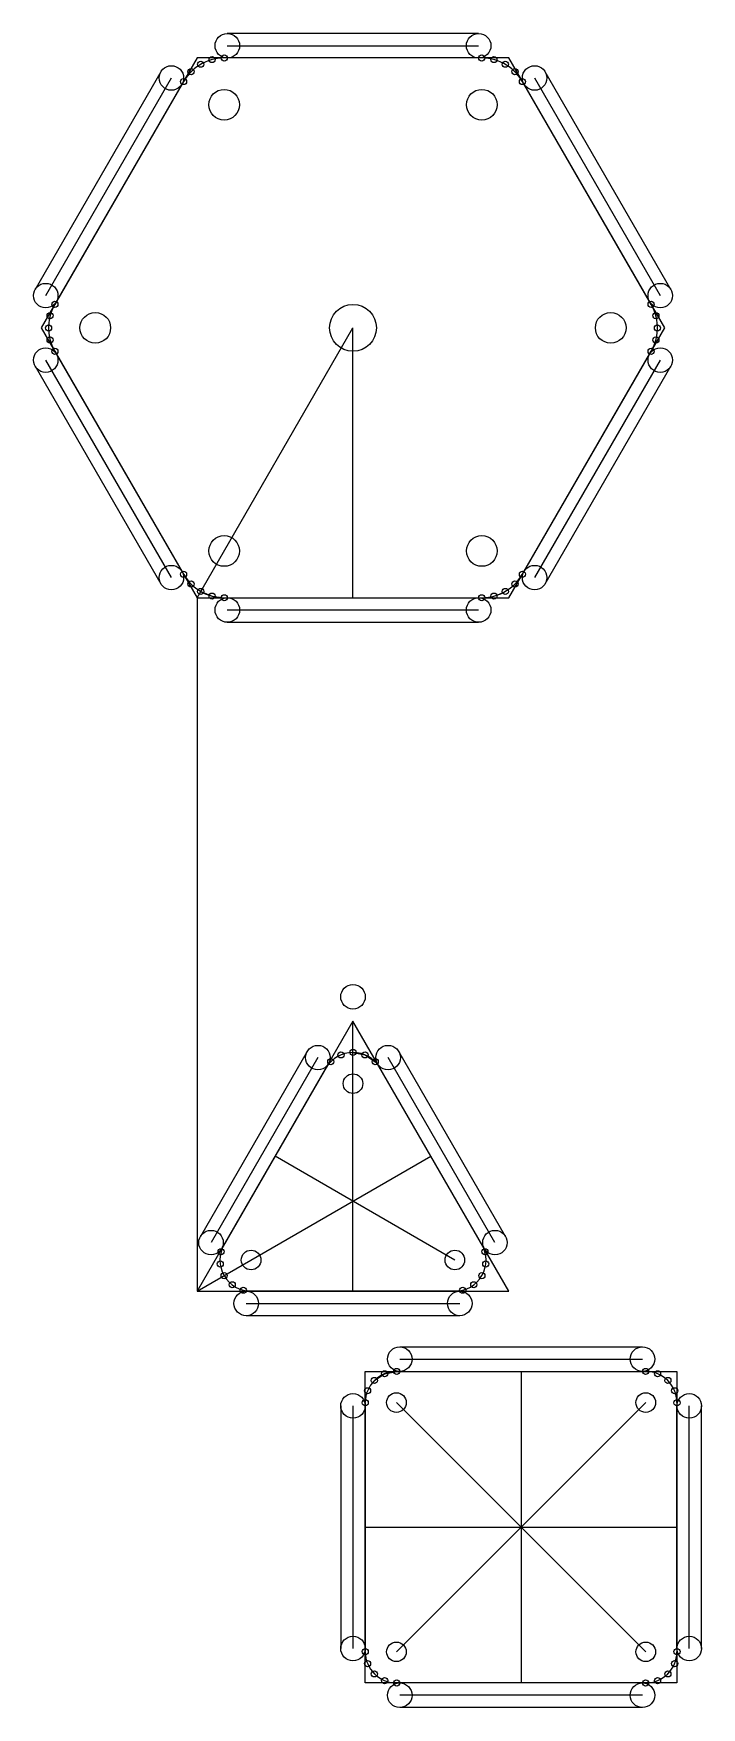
# Model space of a CAD drawing. Header units: millimetres. Extents: x -13 to 41, y -34 to 103.
import ezdxf

# ---------------------------------------------------------------- set-up
doc = ezdxf.new("R2010")
doc.units = ezdxf.units.MM
doc.layers.get('0').update_dxf_attribs({"linetype": 'CONTINUOUS'})

msp = doc.modelspace()

# ---------------------------------------------------------------- linework, layer by layer
for p, q in [((22.94, 102.53), (2.46, 102.53)), ((2.46, 101.53), (22.94, 101.53)), ((0, 100.53), (-12.7, 78.53)), ((25.4, 100.53), (0, 100.53)), ((22.94, 100.53), (2.46, 100.53)), ((38.1, 78.53), (25.4, 100.53)), ((-2.96, 99.4), (-13.2, 81.66)), ((-12.34, 81.16), (-2.1, 98.9)), ((-1.23, 98.4), (-11.47, 80.66)), ((36.87, 80.66), (26.63, 98.4)), ((27.5, 98.9), (37.74, 81.16)), ((38.6, 81.66), (28.36, 99.4)), ((-12.7, 78.53), (0, 56.53)), ((0, 56.53), (12.7, 78.53)), ((12.7, 56.53), (12.7, 78.53)), ((25.4, 56.53), (38.1, 78.53)), ((-13.2, 75.4), (-2.96, 57.67)), ((-2.1, 58.17), (-12.34, 75.9)), ((-11.47, 76.4), (-1.23, 58.67)), ((26.63, 58.67), (36.87, 76.4)), ((37.74, 75.9), (27.5, 58.17)), ((28.36, 57.67), (38.6, 75.4)), ((0, 56.53), (25.4, 56.53)), ((0, 56.53), (0, 0)), ((0.29, 57.04), (1.22, 56.66)), ((1.22, 56.66), (2.21, 56.53)), ((2.46, 56.53), (22.94, 56.53)), ((22.94, 55.53), (2.46, 55.53)), ((2.46, 54.53), (22.94, 54.53)), ((12.7, 0), (12.7, 22)), ((8.97, 19.54), (0.27, 4.46)), ((12.7, 19.46), (13.68, 19.26)), ((13.68, 19.26), (14.51, 18.7)), ((25.13, 4.46), (16.43, 19.54)), ((9.84, 19.04), (1.13, 3.96)), ((10.7, 18.54), (2, 3.46)), ((23.4, 3.46), (14.7, 18.54)), ((24.27, 3.96), (15.56, 19.04)), ((0, 0), (19.05, 11)), ((21, 2.54), (6.35, 11)), ((21.4, 0), (4, 0)), ((4, -1), (21.4, -1)), ((21.4, -2), (4, -2)), ((16.51, -4.54), (36.29, -4.54)), ((14.44, -7.28), (15.28, -6.73)), ((15.28, -6.73), (16.26, -6.54)), ((16.51, -5.54), (36.29, -5.54)), ((16.51, -6.54), (36.29, -6.54)), ((26.4, -6.54), (26.4, -31.94)), ((11.7, -9.35), (11.7, -29.13)), ((12.7, -9.35), (12.7, -29.13)), ((13.7, -9.35), (13.7, -29.13)), ((16.24, -29.4), (36.56, -9.08)), ((36.56, -29.4), (16.24, -9.08)), ((39.1, -29.13), (39.1, -9.35)), ((40.1, -29.13), (40.1, -9.35)), ((41.1, -29.13), (41.1, -9.35)), ((13.7, -19.24), (39.1, -19.24)), ((36.29, -31.94), (16.51, -31.94)), ((36.29, -32.94), (16.51, -32.94)), ((36.29, -33.94), (16.51, -33.94))]:
    msp.add_line(p, q)
for points in [[(12.7, 22), (0, 0), (25.4, 0)], [(39.1, -31.94), (13.7, -31.94), (13.7, -6.54), (39.1, -6.54)]]:
    msp.add_lwpolyline(points, close=True)
for centre, radius in [((2.46, 101.53), 1), ((22.94, 101.53), 1), ((-2.1, 98.9), 1), ((-0.5, 99.41), 0.25), ((0.29, 100.02), 0.25), ((0.29, 100.02), 0.25), ((1.22, 100.4), 0.25), ((2.21, 100.53), 0.25), ((23.19, 100.53), 0.25), ((24.18, 100.4), 0.25), ((25.11, 100.02), 0.25), ((25.11, 100.02), 0.25), ((25.9, 99.41), 0.25), ((27.5, 98.9), 1), ((-1.11, 98.61), 0.25), ((26.51, 98.61), 0.25), ((2.2, 96.72), 1.25), ((23.2, 96.72), 1.25), ((-12.34, 81.16), 1), ((37.74, 81.16), 1), ((-11.59, 80.45), 0.25), ((36.99, 80.45), 0.25), ((-11.98, 79.52), 0.25), ((-8.3, 78.53), 1.25), ((12.7, 78.53), 1.91), ((33.7, 78.53), 1.25), ((37.38, 79.52), 0.25), ((-12.11, 78.53), 0.25), ((-12.11, 78.53), 0.25), ((-11.98, 77.54), 0.25), ((37.38, 77.54), 0.25), ((37.51, 78.53), 0.25), ((37.51, 78.53), 0.25), ((-12.34, 75.9), 1), ((-11.59, 76.62), 0.25), ((37.74, 75.9), 1), ((36.99, 76.62), 0.25), ((2.2, 60.34), 1.25), ((23.2, 60.34), 1.25), ((-2.1, 58.17), 1), ((-1.11, 58.45), 0.25), ((26.51, 58.45), 0.25), ((27.5, 58.17), 1), ((-0.5, 57.65), 0.25), ((25.9, 57.65), 0.25), ((0.29, 57.04), 0.25), ((0.29, 57.04), 0.25), ((1.22, 56.66), 0.25), ((2.46, 55.53), 1), ((2.21, 56.53), 0.25), ((22.94, 55.53), 1), ((23.19, 56.53), 0.25), ((24.18, 56.66), 0.25), ((25.11, 57.04), 0.25), ((25.11, 57.04), 0.25), ((12.7, 24), 1), ((9.84, 19.04), 1), ((11.72, 19.26), 0.25), ((12.7, 19.46), 0.25), ((13.68, 19.26), 0.25), ((15.56, 19.04), 1), ((10.89, 18.7), 0.25), ((14.51, 18.7), 0.25), ((12.7, 16.92), 0.8), ((1.13, 3.96), 1), ((24.27, 3.96), 1), ((1.95, 3.21), 0.25), ((4.4, 2.54), 0.8), ((21, 2.54), 0.8), ((23.45, 3.21), 0.25), ((1.88, 2.22), 0.25), ((2.2, 1.27), 0.25), ((23.2, 1.27), 0.25), ((23.52, 2.22), 0.25), ((2.86, 0.52), 0.25), ((3.76, 0.08), 0.25), ((21.64, 0.08), 0.25), ((22.54, 0.52), 0.25), ((4, -1), 1), ((21.4, -1), 1), ((16.51, -5.54), 1), ((36.29, -5.54), 1), ((15.28, -6.73), 0.25), ((16.26, -6.54), 0.25), ((36.54, -6.54), 0.25), ((37.52, -6.73), 0.25), ((13.89, -8.12), 0.25), ((14.44, -7.28), 0.25), ((38.36, -7.28), 0.25), ((38.36, -7.28), 0.25), ((38.91, -8.12), 0.25), ((12.7, -9.35), 1), ((13.7, -9.1), 0.25), ((16.24, -9.08), 0.8), ((36.56, -9.08), 0.8), ((39.1, -9.1), 0.25), ((40.1, -9.35), 1), ((12.7, -29.13), 1), ((16.24, -29.4), 0.8), ((36.56, -29.4), 0.8), ((40.1, -29.13), 1), ((13.7, -29.38), 0.25), ((39.1, -29.38), 0.25), ((13.89, -30.36), 0.25), ((14.44, -31.2), 0.25), ((38.36, -31.2), 0.25), ((38.91, -30.36), 0.25), ((15.28, -31.75), 0.25), ((16.51, -32.94), 1), ((16.26, -31.94), 0.25), ((36.29, -32.94), 1), ((36.54, -31.94), 0.25), ((37.52, -31.75), 0.25)]:
    msp.add_circle(centre, radius)
for centre, radius, start, end in [((2.2, 96.72), 3.81, 90, 153.9237), ((2.2, 96.72), 3.81, 86.0763, 150), ((23.2, 96.72), 3.81, 30, 93.9237), ((23.2, 96.72), 3.81, 26.0763, 90), ((-8.3, 78.53), 3.81, 146.0763, 210), ((33.7, 78.53), 3.81, -30, 33.9237), ((-8.3, 78.53), 3.81, 150, 213.9237), ((33.7, 78.53), 3.81, -33.9237, 30), ((2.2, 60.34), 3.81, 206.0763, 270), ((2.2, 60.34), 3.81, 210, 273.9237), ((23.2, 60.34), 3.81, 266.0763, 330), ((23.2, 60.34), 3.81, 270, 333.9237), ((12.7, 16.92), 2.54, 30, 150), ((4.4, 2.54), 2.54, 150, 270), ((21, 2.54), 2.54, -90, 30), ((16.24, -9.08), 2.54, 90, 180), ((36.56, -9.08), 2.54, 0, 90), ((16.24, -29.4), 2.54, 180, 270), ((36.56, -29.4), 2.54, -90, 0)]:
    msp.add_arc(centre, radius, start, end)

doc.saveas('drawing.dxf')
